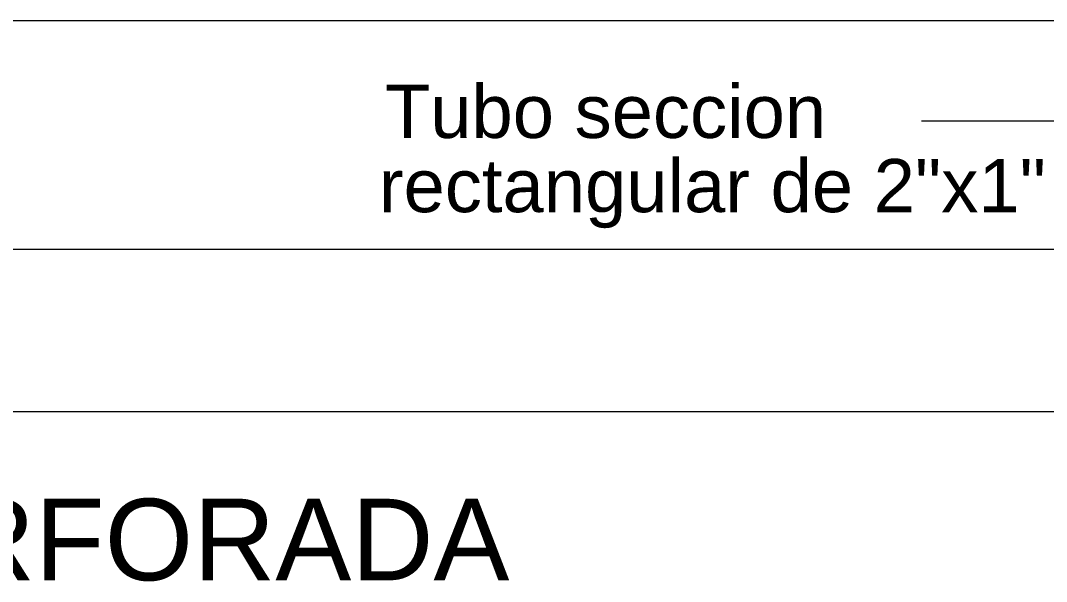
# Model space of a CAD drawing. Header units: inches. Extents: x 0.13 to 4.47, y 0.19 to 3.07.
# Drawn here: x 0.7766 to 1.091, y 1.339 to 1.5107 of the extents above; entities that cross this region are included whole.
import ezdxf

# ---------------------------------------------------------------- set-up
doc = ezdxf.new("R2010")
doc.units = ezdxf.units.IN
doc.header["$MEASUREMENT"] = 0
doc.layers.add('PDF_PDF5_PDF12_PDF11_0', color=7, linetype='Continuous')
doc.layers.add('PDF_Texto', color=7, linetype='Continuous')
doc.styles.add('PDF Arial', font='arial.ttf')

msp = doc.modelspace()

# ---------------------------------------------------------------- linework, layer by layer
at = {"layer": 'PDF_PDF5_PDF12_PDF11_0', "lineweight": 5}
for points in [[(0.53065, 1.51069), (1.58902, 1.51069)], [(1.05264, 1.48004), (1.09444, 1.48004), (1.12323, 1.43685)], [(1.6336, 1.44057), (0.48607, 1.44057)], [(1.6336, 1.39088), (0.48607, 1.39088)]]:
    msp.add_lwpolyline(points, dxfattribs=at)

# ---------------------------------------------------------------- texts
at = {"layer": 'PDF_Texto', "attachment_point": 7, "style": 'PDF Arial'}
for s, insert, char_height in [('Tubo seccion', (0.88824, 1.47451), 0.0162756), ('rectangular de 2"x1"', (0.88638, 1.44711), 0.0162756), ('PLANCHA PERFORADA', (0.53483, 1.33897), 0.0249739)]:
    msp.add_mtext(s, dxfattribs=dict(at, insert=insert, char_height=char_height))

doc.saveas('drawing.dxf')
